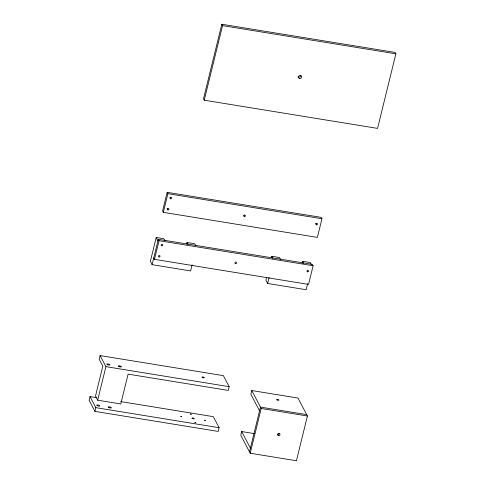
<?xml version="1.0" encoding="UTF-8"?>
<svg xmlns="http://www.w3.org/2000/svg" width="485" height="485" viewBox="0 0 485 485"><rect width="100%" height="100%" fill="white"/><g stroke="black" fill="none" stroke-linecap="round" stroke-linejoin="round"><path stroke-width="0.73" d="M96.764 397.7L90.04 396.603L89.125 400.331L94.921 411.383L218.177 431.426L219.099 427.697L213.297 416.651L120.668 401.586M100.11 355.59L99.195 359.318L102.82 366.224L95.496 396.051L97.673 400.198L120.783 403.957L128.107 374.129L228.253 390.413L229.169 386.684L223.367 375.639L100.11 355.59L105.912 366.642L97.673 400.198M94.921 411.383L95.836 407.655L90.04 396.603M167.161 192.321L162.584 210.963L163.312 212.339L317.378 237.401L321.961 218.759L321.234 217.377L167.161 192.321L167.889 193.697L163.312 212.339M164.967 240.736L163.918 238.747L156.219 237.492L150.356 261.354L152.096 264.671L190.611 270.933L192.096 264.895M152.096 264.671L158.322 239.317L312.395 264.373L313.116 265.756L308.539 284.398L154.466 259.342L153.745 257.959M154.466 259.342L159.05 240.699L158.322 239.317M221.821 24.25L203.506 98.819L204.233 100.201L377.56 128.392L395.875 53.823L395.154 52.441L221.821 24.25L222.548 25.632L204.233 100.201M186.689 243.894L187.028 242.506L194.734 243.761L195.776 245.749M266.617 277.256L265.907 280.148L267.647 283.464L306.168 289.727L307.648 283.689M271.412 257.735L271.77 256.286L279.475 257.541L280.518 259.53M267.647 283.464L269.133 277.426M254.37 433.614L241.7 431.553L240.784 435.281L250.212 453.232L296.432 460.75L307.417 416.009L297.996 398.058L251.77 390.54L250.854 394.269L259.554 410.837M249.484 451.85L260.475 407.109L306.696 414.626M250.212 453.232L261.197 408.491L251.77 390.54M302.076 263.379L302.585 261.3L310.285 262.555L311.334 264.543M222.548 25.632L395.875 53.823M167.889 193.697L321.961 218.759M159.05 240.699L313.116 265.756M105.912 366.642L229.169 386.684M261.197 408.491L307.417 416.009M95.836 407.655L219.099 427.697M302.585 261.3L303.628 263.288M271.77 256.286L272.812 258.275M187.028 242.506L188.077 244.495M156.219 237.492L157.958 240.809M241.7 431.553L250.399 448.122M279.245 433.426A1.206 1.115 -27.7 0 1 277.523 434.269M316.329 223.33A0.806 0.74 -27.7 0 1 315.541 223.403M170.671 197.152A0.806 0.74 -27.7 0 1 169.914 197.419M167.925 208.338A0.806 0.74 -27.7 0 1 167.167 208.605M244.325 215.043A0.806 0.74 -27.7 0 1 243.743 215.237M300.912 75.484A1.613 1.485 -27.7 0 1 297.984 76.509M180.85 416.379L181.62 416.597L180.85 416.379M190.484 414.044L191.248 414.263L190.484 414.044M194.946 422.544L195.71 422.762L194.946 422.544M204.567 420.222L205.325 420.44L204.567 420.222M278.542 435.742A1.206 1.115 -27.7 0 0 279.954 434.227A1.206 1.115 -27.7 0 0 277.947 433.899A1.206 1.115 -27.7 0 0 278.542 435.742M277.117 399.979A1.206 0.364 13.8 0 0 278.954 400.113A1.206 0.364 13.8 0 0 277.274 399.373A1.206 0.364 13.8 0 0 277.117 399.979M307.617 271.842A0.806 0.74 -27.7 0 0 308.563 270.83A0.806 0.74 -27.7 0 0 307.223 270.618A0.806 0.74 -27.7 0 0 307.617 271.842M161.802 245.798A0.806 0.74 -27.7 0 0 162.742 244.792A0.806 0.74 -27.7 0 0 161.408 244.573A0.806 0.74 -27.7 0 0 161.802 245.798M159.056 256.983A0.806 0.74 -27.7 0 0 159.995 255.977A0.806 0.74 -27.7 0 0 158.662 255.759A0.806 0.74 -27.7 0 0 159.056 256.983M235.625 263.616A0.806 0.74 -27.7 0 0 236.45 262.518A0.806 0.74 -27.7 0 0 235.086 262.452A0.806 0.74 -27.7 0 0 235.625 263.616M316.456 224.84A0.806 0.74 -27.7 0 0 317.402 223.834A0.806 0.74 -27.7 0 0 316.068 223.615A0.806 0.74 -27.7 0 0 316.456 224.84M170.641 198.802A0.806 0.74 -27.7 0 0 171.581 197.789A0.806 0.74 -27.7 0 0 170.247 197.571A0.806 0.74 -27.7 0 0 170.641 198.802M167.895 209.987A0.806 0.74 -27.7 0 0 168.835 208.974A0.806 0.74 -27.7 0 0 167.501 208.756A0.806 0.74 -27.7 0 0 167.895 209.987M244.464 216.619A0.806 0.74 -27.7 0 0 245.289 215.516A0.806 0.74 -27.7 0 0 243.925 215.449A0.806 0.74 -27.7 0 0 244.464 216.619M202.494 377.566A1.206 0.364 13.8 0 0 204.331 377.694A1.206 0.364 13.8 0 0 202.651 376.954A1.206 0.364 13.8 0 0 202.494 377.566M192.357 418.549A1.206 0.364 13.8 0 0 194.249 418.725A1.206 0.364 13.8 0 0 192.648 417.973A1.206 0.364 13.8 0 0 192.357 418.549M97.333 405.721A1.613 0.485 13.8 0 0 99.801 405.909A1.613 0.485 13.8 0 0 97.588 404.92A1.613 0.485 13.8 0 0 97.333 405.721M108.828 407.57A1.613 0.485 13.8 0 0 111.35 407.812A1.613 0.485 13.8 0 0 109.21 406.806A1.613 0.485 13.8 0 0 108.828 407.57M107.385 364.696A1.613 0.485 13.8 0 0 109.871 364.908A1.613 0.485 13.8 0 0 107.688 363.908A1.613 0.485 13.8 0 0 107.385 364.696M118.983 366.599A1.613 0.485 13.8 0 0 121.432 366.769A1.613 0.485 13.8 0 0 119.189 365.787A1.613 0.485 13.8 0 0 118.983 366.599M299.688 78.503A1.613 1.485 -27.7 0 0 301.573 76.484A1.613 1.485 -27.7 0 0 298.906 76.048A1.613 1.485 -27.7 0 0 299.688 78.503"/></g></svg>
